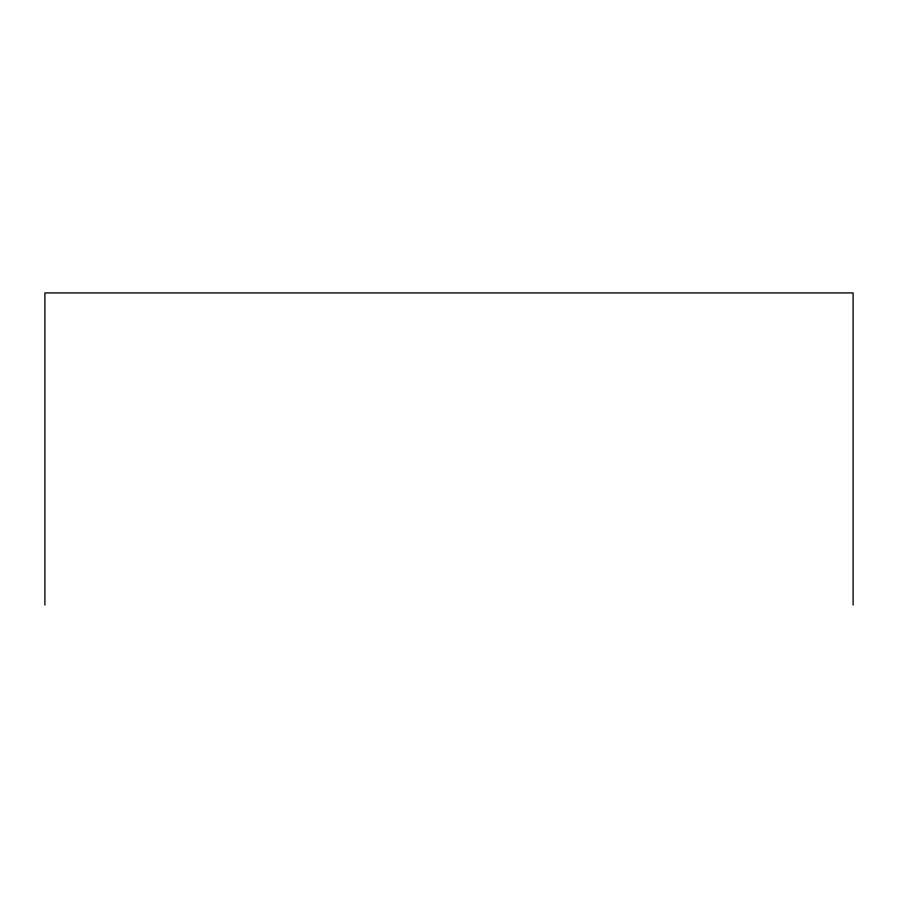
<?xml version="1.0" encoding="UTF-8"?>
<svg xmlns="http://www.w3.org/2000/svg" width="898" height="898" viewBox="0 0 898 898"><rect width="100%" height="100%" fill="white"/><g stroke="black" fill="none" stroke-linecap="round" stroke-linejoin="round"><path stroke-width="1.35" d="M853.1 605.072L853.1 292.928L44.9 292.928L44.9 605.072"/></g></svg>
